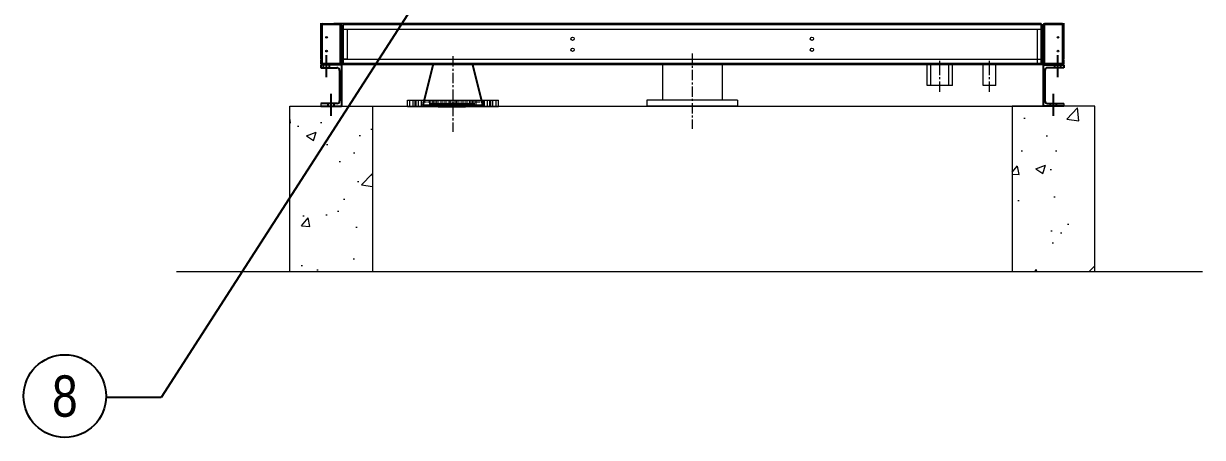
# Model space of a CAD drawing. Header units: millimetres. Extents: x -17070 to 45881, y -291348 to 34009.
# Drawn here: x 34264 to 38548, y 19444 to 20946 of the extents above; entities that cross this region are included whole.
import ezdxf
from ezdxf import colors
from ezdxf.entities.mleader import LeaderData, LeaderLine
from ezdxf.enums import TextEntityAlignment as Align
from ezdxf.math import Vec2, Vec3

# ---------------------------------------------------------------- set-up
doc = ezdxf.new("R2010")
doc.units = ezdxf.units.MM
for name, pattern in [('CENTER', [2, 1.25, -0.25, 0.25, -0.25]), ('CENTERX2', [4, 2.5, -0.5, 0.5, -0.5]), ('DASHDOT', [18.5, 12, -3, 0.5, -3]), ('DASHED', [15, 12, -3])]:
    doc.linetypes.add(name, pattern=pattern)
for name, color, linetype in [('center', 1, 'CENTER'), ('냉각탑_dim', 1, 'Continuous'), ('냉각탑_text', 3, 'Continuous'), ('냉각탑_기초', 23, 'Continuous')]:
    doc.layers.add(name, color=color, linetype=linetype)
doc.styles.get("Standard").update_dxf_attribs({"font": 'arial.ttf'})

# ---------------------------------------------------------------- blocks, each defined once
blk = doc.blocks.new('2')
at = {"color": 7, "lineweight": 20, "ltscale": 0.003688}
blk.add_line((35343.9, 20941.6), (35343.9, 20948.3), dxfattribs=at)
at = {"color": 7, "lineweight": 20, "ltscale": 0.001198}
blk.add_line((35347.4, 20946.1), (35347.4, 20948.3), dxfattribs=at)
at = {"color": 7, "lineweight": 20, "ltscale": 0.000888889}
for p, q in [((35390.9, 20947.9), (35390.9, 20946.3)), ((36257.9, 20947.9), (36257.9, 20946.3))]:
    blk.add_line(p, q, dxfattribs=at)
at = {"color": 7, "lineweight": 20, "ltscale": 0.001199}
blk.add_line((38040.4, 20948.3), (38040.4, 20946.1), dxfattribs=at)
at = {"color": 7, "lineweight": 20, "ltscale": 0.003722}
blk.add_line((38043.9, 20948.3), (38043.9, 20941.6), dxfattribs=at)
blk.add_line((38043.9, 20948.3), (38043.9, 20941.6), dxfattribs=at)
at = {"color": 7, "lineweight": 20, "ltscale": 0.0085}
for p, q in [((35343.9, 20926.3), (35343.9, 20941.6)), ((35347.1, 20926.3), (35347.1, 20941.6)), ((35425.6, 20941.6), (35425.6, 20926.3)), ((37962.2, 20924.3), (37946.9, 20924.3)), ((37962.2, 20926.3), (37962.2, 20941.6)), ((38040.7, 20941.6), (38040.7, 20926.3)), ((38043.9, 20941.6), (38043.9, 20926.3)), ((35343.9, 20801), (35343.9, 20816.3)), ((35347.1, 20801), (35347.1, 20816.3)), ((35425.6, 20818.3), (35440.9, 20818.3)), ((35425.6, 20816.3), (35425.6, 20801)), ((37946.9, 20801), (37962.2, 20801)), ((37962.2, 20801), (37962.2, 20816.3)), ((38040.7, 20816.3), (38040.7, 20801)), ((38043.9, 20816.3), (38043.9, 20801))]:
    blk.add_line(p, q, dxfattribs=at)
at = {"color": 7, "lineweight": 20, "ltscale": 0.001778}
for p, q in [((35343.9, 20926.3), (35347.1, 20926.3)), ((37966.9, 20941.6), (37963.7, 20941.6)), ((38043.9, 20926.3), (38040.7, 20926.3)), ((35343.9, 20816.3), (35347.1, 20816.3)), ((35420.9, 20801), (35424.1, 20801)), ((38043.9, 20816.3), (38040.7, 20816.3))]:
    blk.add_line(p, q, dxfattribs=at)
at = {"color": 7, "lineweight": 20, "ltscale": 0.06}
for p, q in [((35343.9, 20818.3), (35343.9, 20926.3)), ((35425.6, 20926.3), (35425.6, 20818.3)), ((35440.9, 20818.3), (35440.9, 20926.3)), ((38043.9, 20926.3), (38043.9, 20818.3))]:
    blk.add_line(p, q, dxfattribs=at)
at = {"color": 7, "lineweight": 20, "ltscale": 0.069}
for p, q in [((35347.4, 20818.3), (35347.4, 20942.5)), ((38040.4, 20942.5), (38040.4, 20818.3))]:
    blk.add_line(p, q, dxfattribs=at)
at = {"color": 7, "lineweight": 20, "ltscale": 0.036444}
for p, q in [((35348.6, 20946.3), (35414.2, 20946.3)), ((35348.6, 20943.1), (35414.2, 20943.1)), ((35414.2, 20941.6), (35348.6, 20941.6)), ((38039.2, 20946.3), (37973.6, 20946.3)), ((38039.2, 20943.1), (37973.6, 20943.1)), ((38039.2, 20941.6), (37973.6, 20941.6)), ((35414.2, 20801), (35348.6, 20801)), ((35348.6, 20801), (35414.2, 20801)), ((35348.6, 20799.5), (35414.2, 20799.5)), ((35348.6, 20796.3), (35414.2, 20796.3)), ((35348.6, 20796.3), (35414.2, 20796.3)), ((38039.2, 20801), (37973.6, 20801)), ((37973.6, 20801), (38039.2, 20801)), ((38039.2, 20799.5), (37973.6, 20799.5)), ((38039.2, 20796.3), (37973.6, 20796.3))]:
    blk.add_line(p, q, dxfattribs=at)
at = {"color": 7, "lineweight": 20, "ltscale": 0.078111}
for p, q in [((35348.6, 20941.6), (35348.6, 20801)), ((35414.2, 20801), (35414.2, 20941.6)), ((35418.9, 20801), (35418.9, 20941.6)), ((37968.9, 20941.6), (37968.9, 20801)), ((37973.6, 20941.6), (37973.6, 20801)), ((38039.2, 20801), (38039.2, 20941.6)), ((38039.2, 20941.6), (38039.2, 20801))]:
    blk.add_line(p, q, dxfattribs=at)
at = {"color": 7, "lineweight": 20, "ltscale": 0.000834306}
for p, q in [((35382.4, 20943.1), (35382.4, 20941.6)), ((37999.9, 20943.1), (37999.9, 20941.6)), ((38001.9, 20941.6), (38001.9, 20943.1))]:
    blk.add_line(p, q, dxfattribs=at)
at = {"color": 7, "lineweight": 20, "ltscale": 0.000833331}
for p, q in [((35385.9, 20943.1), (35385.9, 20941.6)), ((35387.9, 20943.1), (35387.9, 20941.6)), ((35391.4, 20943.1), (35391.4, 20941.6)), ((35407.9, 20941.6), (35407.9, 20943.1)), ((37979.9, 20941.6), (37979.9, 20943.1)), ((37996.4, 20943.1), (37996.4, 20941.6)), ((38005.4, 20941.6), (38005.4, 20943.1))]:
    blk.add_line(p, q, dxfattribs=at)
at = {"color": 7, "lineweight": 20, "ltscale": 0.481667}
blk.add_line((36257.9, 20946.3), (35390.9, 20946.3), dxfattribs=at)
at = {"color": 7, "lineweight": 20, "ltscale": 0.002611}
for p, q in [((35418.9, 20941.6), (35414.2, 20941.6)), ((35420.9, 20941.6), (35425.6, 20941.6)), ((35425.6, 20946.3), (35425.6, 20941.6)), ((37962.2, 20946.3), (37962.2, 20941.6)), ((37966.9, 20924.3), (37962.2, 20924.3)), ((37968.9, 20941.6), (37973.6, 20941.6)), ((35418.9, 20801), (35414.2, 20801)), ((35420.9, 20818.3), (35425.6, 20818.3)), ((35425.6, 20801), (35425.6, 20796.3)), ((37962.2, 20801), (37962.2, 20796.3)), ((37966.9, 20801), (37962.2, 20801)), ((37968.9, 20801), (37973.6, 20801))]:
    blk.add_line(p, q, dxfattribs=at)
at = {"color": 7, "lineweight": 20, "ltscale": 0.0685}
for p, q in [((35420.9, 20941.6), (35420.9, 20818.3)), ((37946.9, 20924.3), (37946.9, 20801)), ((37962.2, 20801), (37962.2, 20924.3)), ((37966.9, 20801), (37966.9, 20924.3))]:
    blk.add_line(p, q, dxfattribs=at)
at = {"color": 7, "lineweight": 20}
for p, q in [((37962.2, 20946.3), (35425.6, 20946.3)), ((37962.2, 20941.6), (35425.6, 20941.6)), ((35425.6, 20926.3), (37962.2, 20926.3)), ((37962.2, 20816.3), (35425.6, 20816.3)), ((37962.2, 20801), (35425.6, 20801)), ((37962.2, 20796.3), (35425.6, 20796.3))]:
    blk.add_line(p, q, dxfattribs=at)
at = {"color": 7, "lineweight": 20, "ltscale": 0.009611}
for p, q in [((37962.2, 20941.6), (37962.2, 20924.3)), ((37963.7, 20941.6), (37963.7, 20924.3)), ((37966.9, 20924.3), (37966.9, 20941.6)), ((35420.9, 20818.3), (35420.9, 20801)), ((35424.1, 20801), (35424.1, 20818.3))]:
    blk.add_line(p, q, dxfattribs=at)
at = {"color": 7, "lineweight": 20, "ltscale": 0.000833333}
for p, q in [((37963.7, 20941.6), (37962.2, 20941.6)), ((35345.9, 20818.3), (35347.4, 20818.3)), ((35383.9, 20799.8), (35382.4, 20799.8)), ((35391.4, 20799.8), (35389.9, 20799.8)), ((35414.2, 20801), (35415.7, 20801)), ((35425.6, 20801), (35424.1, 20801)), ((37973.6, 20801), (37972.1, 20801)), ((37996.4, 20799.8), (37997.9, 20799.8)), ((38003.9, 20799.8), (38005.4, 20799.8)), ((38041.9, 20818.3), (38040.4, 20818.3))]:
    blk.add_line(p, q, dxfattribs=at)
at = {"color": 7, "lineweight": 20, "ltscale": 0.060001}
blk.add_line((38043.9, 20926.3), (38043.9, 20818.3), dxfattribs=at)
at = {"color": 1, "linetype": 'CENTERX2', "ltscale": 50}
for p, q in [((35364.9, 20751.3), (35364.9, 20831.3)), ((38022.9, 20751.3), (38022.9, 20831.3)), ((35381.4, 20611.3), (35381.4, 20691.3)), ((38006.4, 20611.3), (38006.4, 20691.3))]:
    blk.add_line(p, q, dxfattribs=at)
at = {"color": 7, "lineweight": 20, "ltscale": 0.001944}
for p, q in [((35347.4, 20818.3), (35343.9, 20818.3)), ((35382.4, 20799.8), (35385.9, 20799.8)), ((38005.4, 20799.8), (38001.9, 20799.8)), ((38040.4, 20818.3), (38043.9, 20818.3))]:
    blk.add_line(p, q, dxfattribs=at)
at = {"color": 7, "lineweight": 20, "ltscale": 0.001111}
for p, q in [((35343.9, 20818.3), (35345.9, 20818.3)), ((35387.9, 20799.8), (35389.9, 20799.8)), ((35420.9, 20816.3), (35418.9, 20816.3)), ((35425.6, 20818.3), (35425.6, 20816.3)), ((37968.9, 20816.3), (37966.9, 20816.3)), ((37997.9, 20799.8), (37999.9, 20799.8)), ((38041.9, 20818.3), (38043.9, 20818.3))]:
    blk.add_line(p, q, dxfattribs=at)
at = {"color": 7, "lineweight": 20, "ltscale": 0.000632501}
blk.add_line((35343.9, 20799.8), (35343.9, 20800.9), dxfattribs=at)
at = {"color": 7, "lineweight": 25, "ltscale": 0.008333}
for p, q in [((35343.9, 20796.3), (35343.9, 20786.3)), ((38043.9, 20796.3), (38043.9, 20786.3))]:
    blk.add_line(p, q, dxfattribs=at)
at = {"color": 7, "lineweight": 25, "ltscale": 0.125}
for p, q in [((35418.9, 20796.3), (35343.9, 20796.3)), ((37968.9, 20796.3), (38043.9, 20796.3)), ((35343.9, 20646.3), (35418.9, 20646.3)), ((38043.9, 20646.3), (37968.9, 20646.3))]:
    blk.add_line(p, q, dxfattribs=at)
at = {"color": 7, "lineweight": 25, "ltscale": 0.05125}
for p, q in [((35343.9, 20786.3), (35402.4, 20786.3)), ((38043.9, 20786.3), (37985.4, 20786.3)), ((35402.4, 20656.3), (35343.9, 20656.3)), ((37985.4, 20656.3), (38043.9, 20656.3))]:
    blk.add_line(p, q, dxfattribs=at)
at = {"color": 7, "lineweight": 20, "ltscale": 0.010111}
for p, q in [((35347.4, 20800.1), (35347.4, 20818.3)), ((38040.4, 20818.3), (38040.4, 20800.1)), ((38040.4, 20818.3), (38040.4, 20800.1))]:
    blk.add_line(p, q, dxfattribs=at)
at = {"color": 7, "lineweight": 20, "ltscale": 0.000665759}
blk.add_line((35347.4, 20796.3), (35348.6, 20796.3), dxfattribs=at)
at = {"color": 7, "lineweight": 20, "ltscale": 0.00066576}
blk.add_line((35347.4, 20796.3), (35348.6, 20796.3), dxfattribs=at)
at = {"color": 7, "lineweight": 20, "ltscale": 0.019278}
for p, q in [((35347.7, 20799.8), (35382.4, 20799.8)), ((35382.4, 20799.8), (35347.7, 20799.8)), ((38005.4, 20799.8), (38040.1, 20799.8)), ((38040.1, 20799.8), (38005.4, 20799.8))]:
    blk.add_line(p, q, dxfattribs=at)
for p, q in [((35353.9, 20786.3), (35353.9, 20796.3)), ((35375.9, 20786.3), (35375.9, 20796.3)), ((38011.9, 20786.3), (38011.9, 20796.3)), ((38033.9, 20786.3), (38033.9, 20796.3)), ((35370.4, 20646.3), (35370.4, 20656.3)), ((35392.4, 20646.3), (35392.4, 20656.3)), ((37995.4, 20646.3), (37995.4, 20656.3)), ((38017.4, 20646.3), (38017.4, 20656.3))]:
    blk.add_line(p, q)
at = {"color": 7, "lineweight": 20, "ltscale": 0.000666669}
for p, q in [((35382.4, 20801), (35382.4, 20799.8)), ((35391.4, 20801), (35391.4, 20799.8))]:
    blk.add_line(p, q, dxfattribs=at)
at = {"color": 7, "lineweight": 20, "ltscale": 0.000667645}
for p, q in [((35385.9, 20801), (35385.9, 20799.8)), ((35389.9, 20799.8), (35389.9, 20801)), ((37999.9, 20799.8), (37999.9, 20801))]:
    blk.add_line(p, q, dxfattribs=at)
at = {"color": 7, "lineweight": 20, "ltscale": 0.00066667}
for p, q in [((35387.9, 20801), (35387.9, 20799.8)), ((37997.9, 20801), (37997.9, 20799.8)), ((38001.9, 20799.8), (38001.9, 20801))]:
    blk.add_line(p, q, dxfattribs=at)
at = {"color": 7, "lineweight": 20, "ltscale": 0.013167}
for p, q in [((35415.1, 20799.8), (35391.4, 20799.8)), ((37996.4, 20799.8), (37972.7, 20799.8))]:
    blk.add_line(p, q, dxfattribs=at)
at = {"color": 7, "lineweight": 20, "ltscale": 0.000166667}
for p, q in [((35391.4, 20799.8), (35391.4, 20799.5)), ((37996.4, 20799.8), (37996.4, 20799.5))]:
    blk.add_line(p, q, dxfattribs=at)
at = {"color": 7, "lineweight": 20, "ltscale": 0.006332}
blk.add_line((35425.6, 20796.3), (35414.2, 20796.3), dxfattribs=at)
at = {"color": 7, "lineweight": 20, "ltscale": 0.003809}
for p, q in [((35425.6, 20799.8), (35418.8, 20799.8)), ((37969.1, 20799.8), (37962.2, 20799.8))]:
    blk.add_line(p, q, dxfattribs=at)
at = {"ltscale": 25}
for p, q in [((35418.9, 20796.3), (35418.9, 20646.3)), ((37968.9, 20796.3), (37968.9, 20646.3))]:
    blk.add_line(p, q, dxfattribs=at)
at = {"color": 2}
for p, q in [((35716.5, 20650.8), (35753, 20796.3)), ((35932.8, 20650.8), (35896.3, 20796.3)), ((35716.5, 20650.8), (35932.8, 20650.8)), ((35771, 20645.8), (35869.4, 20645.8))]:
    blk.add_line(p, q, dxfattribs=at)
at = {"color": 7, "lineweight": 20, "ltscale": 0.098888}
for p, q in [((36585.8, 20796.3), (36585.8, 20668.1)), ((36802.1, 20796.3), (36802.1, 20668.1))]:
    blk.add_line(p, q, dxfattribs=at)
at = {"lineweight": 5}
for p, q in [((37547.8, 20721.3), (37547.8, 20796.3)), ((37561.3, 20721.3), (37561.3, 20796.3)), ((37626.3, 20721.3), (37626.3, 20796.3)), ((37639.8, 20721.3), (37639.8, 20796.3)), ((37750.8, 20721.3), (37750.8, 20796.3)), ((37796.8, 20721.3), (37796.8, 20796.3)), ((37639.8, 20721.3), (37547.8, 20721.3)), ((37796.8, 20721.3), (37750.8, 20721.3)), ((36858.9, 20668.1), (36528.9, 20668.1)), ((35418.9, 20646.3), (37968.9, 20646.3)), ((36858.9, 20646.1), (36528.9, 20646.1))]:
    blk.add_line(p, q, dxfattribs=at)
at = {"color": 7, "lineweight": 20, "ltscale": 0.006333}
blk.add_line((37973.6, 20796.3), (37962.2, 20796.3), dxfattribs=at)
at = {"color": 7, "lineweight": 20, "ltscale": 0.000667643}
for p, q in [((37996.4, 20799.8), (37996.4, 20801)), ((38005.4, 20799.8), (38005.4, 20801))]:
    blk.add_line(p, q, dxfattribs=at)
at = {"color": 7, "lineweight": 20, "ltscale": 0.00066766}
blk.add_line((37996.4, 20799.8), (37996.4, 20801), dxfattribs=at)
at = {"color": 7, "lineweight": 20, "ltscale": 0.000666671}
for p, q in [((38040.4, 20796.3), (38039.2, 20796.3)), ((38043.9, 20801), (38043.9, 20799.8))]:
    blk.add_line(p, q, dxfattribs=at)
at = {"color": 7, "lineweight": 25, "ltscale": 0.091667}
for p, q in [((35412.4, 20776.3), (35412.4, 20666.3)), ((37975.4, 20776.3), (37975.4, 20666.3))]:
    blk.add_line(p, q, dxfattribs=at)
at = {"color": 7, "lineweight": 15, "ltscale": 0.0625}
for p, q in [((35343.9, 20656.3), (35343.9, 20646.3)), ((38043.9, 20656.3), (38043.9, 20646.3))]:
    blk.add_line(p, q, dxfattribs=at)
at = {"color": 7, "lineweight": 13, "ltscale": 0.1375}
for p, q in [((35659.6, 20645.8), (35659.6, 20667.8)), ((35989.6, 20645.8), (35989.6, 20667.8))]:
    blk.add_line(p, q, dxfattribs=at)
at = {"color": 7, "lineweight": 13}
for p, q in [((35659.6, 20667.8), (35989.6, 20667.8)), ((35659.6, 20645.8), (35989.6, 20645.8))]:
    blk.add_line(p, q, dxfattribs=at)
at = {"color": 7, "linetype": 'DASHED', "lineweight": 13, "ltscale": 0.1375}
for p, q in [((35668.1, 20645.8), (35668.1, 20667.8)), ((35687.5, 20645.8), (35687.5, 20667.8)), ((35691.1, 20645.8), (35691.1, 20667.8)), ((35710.5, 20645.8), (35710.5, 20667.8)), ((35715.6, 20667.8), (35715.6, 20645.8)), ((35740.6, 20645.8), (35740.6, 20667.8)), ((35763.6, 20645.8), (35763.6, 20667.8)), ((35813.1, 20667.8), (35813.1, 20645.8)), ((35836.1, 20667.8), (35836.1, 20645.8)), ((35885.6, 20645.8), (35885.6, 20667.8)), ((35908.6, 20645.8), (35908.6, 20667.8)), ((35933.6, 20667.8), (35933.6, 20645.8)), ((35938.7, 20645.8), (35938.7, 20667.8)), ((35958.1, 20645.8), (35958.1, 20667.8)), ((35961.7, 20645.8), (35961.7, 20667.8)), ((35981.1, 20645.8), (35981.1, 20667.8))]:
    blk.add_line(p, q, dxfattribs=at)
at = {"color": 7, "linetype": 'DASHDOT', "lineweight": 13, "ltscale": 0.165}
for p, q in [((35679.6, 20645.8), (35679.6, 20667.8)), ((35699, 20645.8), (35699, 20667.8)), ((35752.1, 20645.8), (35752.1, 20667.8)), ((35897.1, 20645.8), (35897.1, 20667.8)), ((35950.2, 20645.8), (35950.2, 20667.8)), ((35969.6, 20645.8), (35969.6, 20667.8))]:
    blk.add_line(p, q, dxfattribs=at)
at = {"color": 7, "linetype": 'DASHED', "lineweight": 13, "ltscale": 0.10625}
for p, q in [((35716.5, 20645.8), (35716.5, 20662.8)), ((35932.8, 20645.8), (35932.8, 20662.8))]:
    blk.add_line(p, q, dxfattribs=at)
at = {"color": 7, "linetype": 'DASHED', "lineweight": 13}
for p, q in [((35716.5, 20662.8), (35932.8, 20662.8)), ((35742, 20655.8), (35907.2, 20655.8)), ((35742, 20650.8), (35897.1, 20650.8)), ((35745, 20655.7), (35894.5, 20655.7)), ((35754.8, 20655.7), (35904.2, 20655.7))]:
    blk.add_line(p, q, dxfattribs=at)
at = {"color": 7, "lineweight": 20, "ltscale": 0.012222}
for p, q in [((36528.9, 20668.1), (36528.9, 20646.1)), ((36858.9, 20668.1), (36858.9, 20646.1))]:
    blk.add_line(p, q, dxfattribs=at)
at = {"color": 7, "lineweight": 20}
for centre, radius in [((35364.9, 20896.3), 3), ((36258.9, 20891.3), 6), ((37128.9, 20891.3), 6), ((38022.9, 20896.3), 3), ((35364.9, 20846.3), 3), ((36258.9, 20851.3), 6), ((37128.9, 20851.3), 6), ((38022.9, 20846.3), 3)]:
    blk.add_circle(centre, radius, dxfattribs=at)
for centre, radius, start, end in [((35348.6, 20941.6), 4.7, 90, 180), ((35348.6, 20941.6), 1.5, 90, 180), ((35414.2, 20941.6), 4.7, 0, 90), ((35414.2, 20941.6), 1.5, 0, 90), ((37973.6, 20941.6), 4.7, 90, 180), ((37973.6, 20941.6), 1.5, 90, 180), ((38039.2, 20941.6), 4.7, 0, 90), ((38039.2, 20941.6), 1.5, 0, 90), ((35348.6, 20801), 4.7, 180, 270), ((35347.4, 20799.8), 3.5, 180, 270), ((35348.6, 20801), 1.5, 180, 270), ((35382.4, 20799.8), 3.5, 270, 270.9147), ((35382.4, 20799.8), 1.5, 348.463, 0), ((35382.4, 20799.8), 3.5, 355.0829, 0), ((35414.2, 20801), 1.5, 270, 0), ((35414.2, 20801), 4.7, 270, 0), ((37973.6, 20801), 4.7, 180, 270), ((37973.6, 20801), 1.5, 180, 270), ((38005.4, 20799.8), 3.5, 180, 184.9171), ((38005.4, 20799.8), 1.5, 180, 191.537), ((38005.4, 20799.8), 3.5, 269.0991, 270), ((38039.2, 20801), 1.5, 270, 0), ((38039.2, 20801), 4.7, 270, 0), ((38040.4, 20799.8), 3.5, 270, 0)]:
    blk.add_arc(centre, radius, start, end, dxfattribs=at)
at = {"color": 7, "lineweight": 25}
for centre, start, end in [((35402.4, 20776.3), 0, 90), ((37985.4, 20776.3), 90, 180), ((35402.4, 20666.3), 270, 0), ((37985.4, 20666.3), 180, 270)]:
    blk.add_arc(centre, 10, start, end, dxfattribs=at)
at = {"layer": 'center', "lineweight": 20, "ltscale": 30}
for p, q in [((35824.3, 20827.5), (35824.3, 20553.6)), ((36693.9, 20837.9), (36693.9, 20564.1)), ((37593.8, 20699.1), (37593.8, 20812.5)), ((37773.8, 20699.1), (37773.8, 20812.5))]:
    blk.add_line(p, q, dxfattribs=at)

msp = doc.modelspace()

# ---------------------------------------------------------------- hatches: boundary and pattern name
at = {"layer": '냉각탑_기초', "lineweight": 20, "ltscale": 30}
h = msp.add_hatch(dxfattribs=at)
h.set_pattern_fill('AR-CONC', color=256, scale=50, style=0)
h.set_pattern_definition([(50, (20602.92, 4104.93), (358.63, -31.376), [37.5, -412.5]), (355, (20602.92, 4104.93), (-69.3757, 376.096), [30, -330]), (100.4514, (20632.8, 4102.3), (289.2547, 344.72), [31.87, -350.571]), (46.1842, (20602.9, 4204.93), (533.6205, -82.7595), [56.25, -618.75]), (96.6356, (20647.4, 4198.04), (467.331, 487.059), [47.805, -525.856]), (351.1842, (20602.9, 4204.93), (467.331, 487.059), [45, -495]), (21, (20652.92, 4179.93), (298.4535, -201.3094), [37.5, -412.5]), (326, (20652.92, 4179.93), (121.6577, 362.575), [30, -330]), (71.4514, (20677.8, 4163.16), (420.1113, 161.265), [31.87, -350.571]), (37.5, (20602.92, 4104.93), (6.0799, 166.4469), [0, -326, 0, -335, 0, -331.25]), (7.5, (20602.92, 4104.93), (131.5348, 197.2059), [0, -191, 0, -318.5, 0, -126.25]), (327.5, (20491.42, 4104.93), (266.9112, -11.2774), [0, -125, 0, -390, 0, -517.5]), (317.5, (20441.42, 4104.93), (291.593, 50.0525), [0, -162.5, 0, -259, 0, -367.5])])
h.paths.add_polyline_path([(35531.4, 20646.3), (35231.4, 20646.3), (35231.4, 20046.3), (35531.4, 20046.3)])
h = msp.add_hatch(dxfattribs=at)
h.set_pattern_fill('AR-CONC', color=256, scale=50, style=0)
h.set_pattern_definition([(50, (21097.92, 4104.93), (358.63, -31.376), [37.5, -412.5]), (355, (21097.92, 4104.93), (-69.3757, 376.096), [30, -330]), (100.4514, (21127.8, 4102.3), (289.2547, 344.72), [31.87, -350.571]), (46.1842, (21097.9, 4204.93), (533.6205, -82.7595), [56.25, -618.75]), (96.6356, (21142.4, 4198.04), (467.331, 487.059), [47.805, -525.856]), (351.1842, (21097.9, 4204.93), (467.331, 487.059), [45, -495]), (21, (21147.92, 4179.93), (298.4535, -201.3094), [37.5, -412.5]), (326, (21147.92, 4179.93), (121.6577, 362.575), [30, -330]), (71.4514, (21172.8, 4163.16), (420.1113, 161.265), [31.87, -350.571]), (37.5, (21097.92, 4104.93), (6.0799, 166.4469), [0, -326, 0, -335, 0, -331.25]), (7.5, (21097.92, 4104.93), (131.5348, 197.2059), [0, -191, 0, -318.5, 0, -126.25]), (327.5, (20986.42, 4104.93), (266.9112, -11.2774), [0, -125, 0, -390, 0, -517.5]), (317.5, (20936.42, 4104.93), (291.593, 50.0525), [0, -162.5, 0, -259, 0, -367.5])])
h.paths.add_polyline_path([(37856.4, 20646.3), (38156.4, 20646.3), (38156.4, 20046.3), (37856.4, 20046.3)])

# ---------------------------------------------------------------- linework, layer by layer
at = {"layer": '냉각탑_dim', "linetype": 'ByBlock', "lineweight": -3}
msp.add_circle((34414, 19594.5), 150, dxfattribs=at)
at = {"layer": '냉각탑_기초', "lineweight": 20, "ltscale": 30}
msp.add_line((34819.4, 20046.3), (38547.8, 20046.3), dxfattribs=at)
for points in [[(35231.4, 20046.3), (35231.4, 20646.3), (35531.4, 20646.3), (35531.4, 20046.3)], [(38156.4, 20046.3), (38156.4, 20646.3), (37856.4, 20646.3), (37856.4, 20046.3)]]:
    msp.add_lwpolyline(points, dxfattribs=at)

# ---------------------------------------------------------------- block references
msp.add_blockref('2', (0, 0))

# ---------------------------------------------------------------- texts
at = {"layer": '냉각탑_text', "width": 0.8}
msp.add_text('8', height=150, dxfattribs=at).set_placement((34414, 19594.5), align=Align.MIDDLE_CENTER)

# ---------------------------------------------------------------- leaders
at = {"layer": '냉각탑_dim', "lineweight": -3}
ml = msp.add_multileader_mtext('Standard', dxfattribs=at)
ml.set_content('')
ml.set_leader_properties(color=256)
ml.build(insert=Vec2(0, 0))
ml.multileader.update_dxf_attribs({"text_right_attachment_type": 6, "dogleg_length": 5, "arrow_head_size": 199.5, "scale": 30})
ctx = ml.context
ctx.base_point, ctx.scale, ctx.char_height, ctx.arrow_head_size, ctx.landing_gap_size, ctx.plane_origin = Vec3(34564, 19589.8), 30, 7.18, 199.5, 3.59, Vec3(36068.9, 19915.5)
ctx.right_attachment, ctx.text_align_type = 6, 2
notes = []
notes.append((ctx, [(0, (1, 1, 0), (34763.5, 19589.8), (-1, 0), 199.5, [(0, [(35938.8, 21412.4)], 0, [])])]))
ctx.mtext, ml.multileader.dxf.content_type = None, 0
for ctx, leaders in notes:
    for number, flags, end, landing, length, lines in leaders:
        leader = LeaderData()
        leader.index, (leader.has_last_leader_line, leader.has_dogleg_vector, leader.attachment_direction) = number, flags
        leader.last_leader_point, leader.dogleg_vector, leader.dogleg_length = Vec3(end), Vec3(landing), length
        for number, points, colour, breaks in lines:
            line = LeaderLine()
            line.index, line.vertices, line.color, line.breaks = number, Vec3.list(points), colors.encode_raw_color(colour), breaks
            leader.lines.append(line)
        ctx.leaders.append(leader)

doc.saveas('drawing.dxf')
